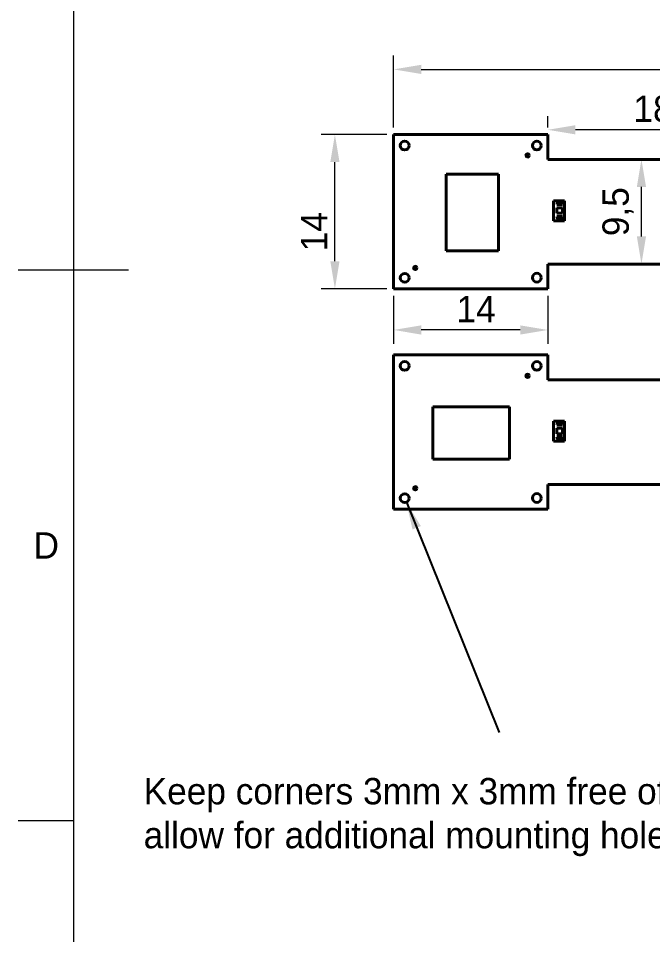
# Model space of a CAD drawing. Header units: millimetres. Extents: x 15 to 205, y 5 to 292.
# Drawn here: x 15 to 72.6, y 88.2 to 171.3 of the extents above; entities that cross this region are included whole.
import ezdxf

# ---------------------------------------------------------------- set-up
doc = ezdxf.new("R2010")
doc.units = ezdxf.units.MM
for name, color, linetype in [('Annotations', 7, 'Continuous'), ('Border', 7, 'Continuous'), ('Geometries', 7, 'Continuous')]:
    doc.layers.add(name, color=color, linetype=linetype)
doc.styles.add('Shapr0', font='txt', dxfattribs={"height": 2.3925})
doc.styles.add('Shapr2', font='txt', dxfattribs={"height": 2.3925})
doc.dimstyles.new('ISO-25', dxfattribs={"dimtxt": 2.5, "dimasz": 2.5, "dimexe": 1.25, "dimexo": 0.625, "dimtad": 1, "dimtxsty": 'Standard', "dimcen": 2.5, "dimadec": 0, "dimazin": 0, "dimtfac": 1, "dimtmove": 0, "dimatfit": 3, "dimfxl": 1, "dimarcsym": 0})

# ---------------------------------------------------------------- blocks, each defined once
blk = doc.blocks.new('*D2')
at = {"layer": 'Annotations', "color": 0, "linetype": 'Continuous', "lineweight": 15}
for p, q in [((49.079, 161.421), (49.079, 167.96)), ((122.579, 155.254), (122.579, 167.96)), ((51.579, 166.71), (120.079, 166.71))]:
    blk.add_line(p, q, dxfattribs=at)
at = {"layer": 'Annotations', "color": 0}
for points in [[(51.579, 167.126), (51.579, 166.293), (49.079, 166.71)], [(120.079, 166.293), (120.079, 167.126), (122.579, 166.71)]]:
    blk.add_solid(points, dxfattribs=at)
at = {"layer": 'Defpoints', "color": 0}
for p in [(122.579, 166.71), (49.079, 160.796), (122.579, 154.629)]:
    blk.add_point(p, dxfattribs=at)
at = {"layer": 'Annotations', "color": 0, "lineweight": 15, "insert": (86.198, 168.834), "char_height": 2.3925, "attachment_point": 5, "style": 'Shapr2'}
blk.add_mtext('73,5', dxfattribs=at)
blk = doc.blocks.new('*D3')
at = {"layer": 'Annotations', "color": 0, "linetype": 'Continuous', "lineweight": 15}
for p, q in [((48.454, 160.796), (42.494, 160.796)), ((43.744, 149.296), (43.744, 158.296)), ((48.454, 146.796), (42.494, 146.796))]:
    blk.add_line(p, q, dxfattribs=at)
at = {"layer": 'Annotations', "color": 0}
for points in [[(44.161, 158.296), (43.328, 158.296), (43.744, 160.796)], [(43.328, 149.296), (44.161, 149.296), (43.744, 146.796)]]:
    blk.add_solid(points, dxfattribs=at)
at = {"layer": 'Defpoints', "color": 0}
for p in [(43.744, 160.796), (49.079, 160.796), (49.079, 146.796)]:
    blk.add_point(p, dxfattribs=at)
at = {"layer": 'Annotations', "color": 0, "lineweight": 15, "insert": (41.848, 151.981), "char_height": 2.3925, "attachment_point": 5, "rotation": 90, "style": 'Shapr2'}
blk.add_mtext('14', dxfattribs=at)
blk = doc.blocks.new('*D4')
at = {"layer": 'Annotations', "color": 0, "linetype": 'Continuous', "lineweight": 15}
blk.add_line((71.579, 151.546), (71.579, 156.046), dxfattribs=at)
at = {"layer": 'Annotations', "color": 0}
for points in [[(71.995, 156.046), (71.162, 156.046), (71.579, 158.546)], [(71.162, 151.546), (71.995, 151.546), (71.579, 149.046)]]:
    blk.add_solid(points, dxfattribs=at)
at = {"layer": 'Defpoints', "color": 0}
for p in [(71.579, 158.546), (71.579, 158.546), (71.579, 149.046)]:
    blk.add_point(p, dxfattribs=at)
at = {"layer": 'Annotations', "color": 0, "lineweight": 15, "insert": (69.454, 153.796), "char_height": 2.3925, "attachment_point": 5, "rotation": 90, "style": 'Shapr2'}
blk.add_mtext('9,5', dxfattribs=at)
blk = doc.blocks.new('*D6')
at = {"layer": 'Annotations', "color": 0, "linetype": 'Continuous', "lineweight": 15}
for p, q in [((49.079, 146.171), (49.079, 141.809)), ((63.079, 146.171), (63.079, 141.809)), ((60.579, 143.059), (51.579, 143.059))]:
    blk.add_line(p, q, dxfattribs=at)
at = {"layer": 'Annotations', "color": 0}
for points in [[(51.579, 143.476), (51.579, 142.642), (49.079, 143.059)], [(60.579, 142.642), (60.579, 143.476), (63.079, 143.059)]]:
    blk.add_solid(points, dxfattribs=at)
at = {"layer": 'Defpoints', "color": 0}
for p in [(49.079, 146.796), (63.079, 146.796), (49.079, 143.059)]:
    blk.add_point(p, dxfattribs=at)
at = {"layer": 'Annotations', "color": 0, "lineweight": 15, "insert": (56.56, 144.955), "char_height": 2.3925, "attachment_point": 5, "style": 'Shapr2'}
blk.add_mtext('14', dxfattribs=at)
blk = doc.blocks.new('*D7')
at = {"layer": 'Annotations', "color": 0, "linetype": 'Continuous', "lineweight": 15}
for p, q in [((63.079, 161.421), (63.079, 162.477)), ((81.079, 158.171), (81.079, 162.477)), ((78.579, 161.227), (65.579, 161.227))]:
    blk.add_line(p, q, dxfattribs=at)
at = {"layer": 'Annotations', "color": 0}
for points in [[(65.579, 161.644), (65.579, 160.811), (63.079, 161.227)], [(78.579, 160.811), (78.579, 161.644), (81.079, 161.227)]]:
    blk.add_solid(points, dxfattribs=at)
at = {"layer": 'Defpoints', "color": 0}
for p in [(63.079, 161.227), (63.079, 160.796), (81.079, 157.546)]:
    blk.add_point(p, dxfattribs=at)
at = {"layer": 'Annotations', "color": 0, "lineweight": 15, "insert": (72.627, 163.124), "char_height": 2.3925, "attachment_point": 5, "style": 'Shapr2'}
blk.add_mtext('18', dxfattribs=at)

msp = doc.modelspace()

# ---------------------------------------------------------------- linework, layer by layer
at = {"layer": 'Border', "linetype": 'Continuous', "lineweight": 15}
for p, q in [((20, 287), (20, 10)), ((25, 148.5), (15, 148.5)), ((20, 98.5), (15, 98.5))]:
    msp.add_line(p, q, dxfattribs=at)
at = {"layer": 'Geometries', "linetype": 'Continuous', "lineweight": 40}
for p, q in [((49.079, 160.796), (63.079, 160.796)), ((49.079, 146.796), (49.079, 160.796)), ((63.079, 158.546), (63.079, 160.796)), ((63.079, 158.546), (80.079, 158.546)), ((53.84, 150.236), (53.84, 157.192)), ((53.84, 157.192), (58.605, 157.192)), ((58.605, 157.192), (58.605, 150.236)), ((63.599, 152.971), (63.599, 154.771)), ((63.599, 154.771), (64.599, 154.771)), ((64.599, 154.771), (64.599, 152.971)), ((63.895, 154.446), (64.395, 154.446)), ((63.895, 153.646), (63.895, 154.146)), ((63.895, 154.146), (64.395, 154.146)), ((64.395, 154.146), (64.395, 153.646)), ((64.395, 153.646), (63.895, 153.646)), ((64.395, 153.346), (63.895, 153.346)), ((64.599, 152.971), (63.599, 152.971)), ((58.605, 150.236), (53.84, 150.236)), ((63.079, 149.046), (80.079, 149.046)), ((63.079, 149.046), (63.079, 146.796)), ((63.079, 146.796), (49.079, 146.796)), ((49.079, 126.796), (49.079, 140.796)), ((49.079, 140.796), (63.079, 140.796)), ((63.079, 138.546), (63.079, 140.796)), ((63.079, 138.546), (80.079, 138.546)), ((52.645, 136.096), (59.601, 136.096)), ((52.645, 131.331), (52.645, 136.096)), ((59.601, 136.096), (59.601, 131.331)), ((63.599, 134.771), (64.599, 134.771)), ((63.599, 132.971), (63.599, 134.771)), ((64.599, 134.771), (64.599, 132.971)), ((63.895, 134.446), (64.395, 134.446)), ((63.895, 134.146), (64.395, 134.146)), ((63.895, 133.646), (63.895, 134.146)), ((64.395, 134.146), (64.395, 133.646)), ((64.395, 133.646), (63.895, 133.646)), ((64.395, 133.346), (63.895, 133.346)), ((64.599, 132.971), (63.599, 132.971)), ((59.601, 131.331), (52.645, 131.331)), ((63.079, 129.046), (63.079, 126.796)), ((63.079, 129.046), (80.079, 129.046)), ((63.079, 126.796), (49.079, 126.796))]:
    msp.add_line(p, q, dxfattribs=at)
for centre, radius in [((50.075, 159.796), 0.4), ((62.075, 159.796), 0.4), ((61.245, 158.896), 0.15), ((50.084, 147.791), 0.4), ((51.045, 148.696), 0.15), ((62.076, 147.805), 0.4), ((50.075, 139.796), 0.4), ((62.075, 139.796), 0.4), ((61.245, 138.896), 0.15), ((50.084, 127.791), 0.4), ((51.045, 128.696), 0.15), ((62.076, 127.805), 0.4)]:
    msp.add_circle(centre, radius, dxfattribs=at)
for centre, start, end in [((64.145, 154.446), 0, 180), ((64.145, 153.346), 180, 0), ((64.145, 134.446), 0, 180), ((64.145, 133.346), 180, 0)]:
    msp.add_arc(centre, 0.25, start, end, dxfattribs=at)

# ---------------------------------------------------------------- texts
at = {"layer": 'Annotations', "linetype": 'Continuous', "lineweight": 15, "insert": (26.38, 98.842), "char_height": 1.794375, "width": 84.66672, "attachment_point": 4}
msp.add_mtext('{\\fSF-Mono-Regular-Extended.ttf|b0|i0|c0|p0;\\H1.333333x;Keep corners 3mm x 3mm free of FPC connections/wires to allow for additional mounting holes}', dxfattribs=at)
at = {"layer": 'Border', "linetype": 'Continuous', "lineweight": 15, "insert": (18.696, 123.5), "char_height": 2.393, "width": 2.3925, "attachment_point": 6, "style": 'Shapr0'}
msp.add_mtext('D', dxfattribs=at)

# ---------------------------------------------------------------- dimensions: what is measured, and where the dimension line sits
at = {"layer": 'Annotations', "linetype": 'Continuous', "lineweight": 15}
for base, p1, p2, angle, override, picture, middle in [((122.579, 166.71), (49.079, 160.796), (122.579, 154.629), 180, {"dimscale": 1, "dimgap": 0.7, "dimdec": 2, "dimlfac": 1, "dimzin": 8, "dimdsep": 44, "dimtxsty": 'Shapr2', "dimse1": 0, "dimse2": 0, "dimfrac": 2, "dimlwd": 15, "dimlwe": 15}, '*D2', (86.198, 166.71)), ((63.079, 161.227), (81.079, 157.546), (63.079, 160.796), 180, {"dimscale": 1, "dimgap": 0.7, "dimdec": 2, "dimlfac": 1, "dimzin": 8, "dimdsep": 44, "dimtxsty": 'Shapr2', "dimse1": 0, "dimse2": 0, "dimfrac": 2, "dimlwd": 15, "dimlwe": 15}, '*D7', (72.627, 161.227)), ((43.744, 160.796), (49.079, 146.796), (49.079, 160.796), 270, {"dimscale": 1, "dimgap": 0.7, "dimdec": 2, "dimlfac": 1, "dimzin": 8, "dimdsep": 44, "dimtxsty": 'Shapr2', "dimse1": 0, "dimse2": 0, "dimfrac": 2, "dimlwd": 15, "dimlwe": 15}, '*D3', (43.744, 151.981)), ((71.579, 158.546), (71.579, 149.046), (71.579, 158.546), 90, {"dimscale": 1, "dimgap": 0.7, "dimdec": 2, "dimlfac": 1, "dimzin": 8, "dimdsep": 44, "dimtxsty": 'Shapr2', "dimse1": 1, "dimse2": 1, "dimfrac": 2, "dimlwd": 15, "dimlwe": 15}, '*D4', (71.579, 153.796))]:
    dim = msp.add_linear_dim(base=base, p1=p1, p2=p2, angle=angle, dimstyle='ISO-25', override=override, dxfattribs=at)
    dim.commit()
    dim.dimension.update_dxf_attribs({"geometry": picture, "text_midpoint": middle, "dimtype": 160})
dim = msp.add_linear_dim(base=(49.079, 143.059), p1=(63.079, 146.796), p2=(49.079, 146.796), dimstyle='ISO-25', override={"dimscale": 1, "dimgap": 0.7, "dimdec": 2, "dimlfac": 1, "dimzin": 8, "dimdsep": 44, "dimtxsty": 'Shapr2', "dimse1": 0, "dimse2": 0, "dimfrac": 2, "dimlwd": 15, "dimlwe": 15}, dxfattribs=at)
dim.commit()
dim.dimension.update_dxf_attribs({"geometry": '*D6', "text_midpoint": (56.56, 143.059), "dimtype": 160})

# ---------------------------------------------------------------- leaders
msp.add_leader([(50.234, 127.42), (58.672, 106.519)], dimstyle='ISO-25', dxfattribs=at)

doc.saveas('drawing.dxf')
